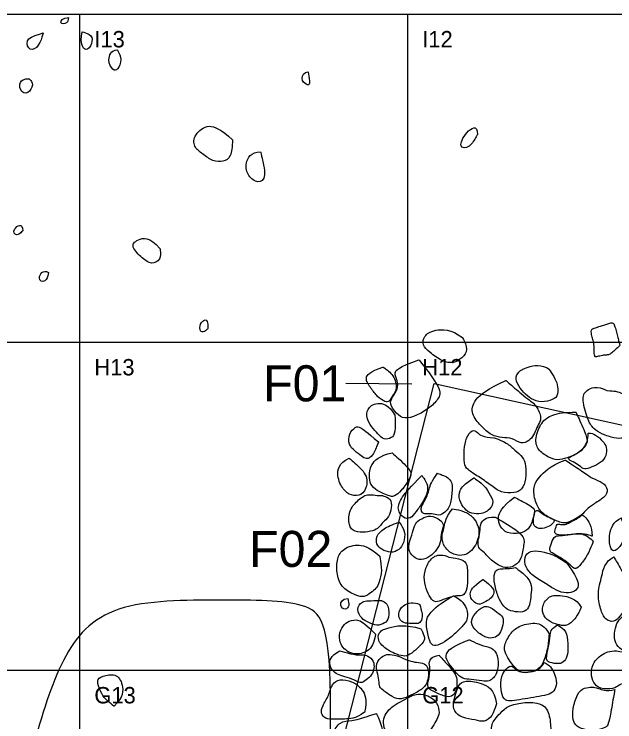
# Model space of a CAD drawing. Extents: x 1 to 19, y 16 to 23.5.
# Drawn here: x 13.8 to 15.632, y 20.842 to 23 of the extents above; entities that cross this region are included whole.
import ezdxf

# ---------------------------------------------------------------- set-up
doc = ezdxf.new("R2010")
doc.units = 0
for name, color, linetype in [('Cobbles n Brick', 7, 'Continuous'), ('Feature Numbers', 7, 'Continuous'), ('House outline', 7, 'Continuous'), ('New Burial', 7, 'Continuous'), ('Packed Marl', 7, 'Continuous'), ('Postholes', 7, 'Continuous'), ('Quadrat Boundary', 7, 'Continuous'), ('Quadrat IDs', 7, 'Continuous')]:
    doc.layers.add(name, color=color, linetype=linetype)

msp = doc.modelspace()

# ---------------------------------------------------------------- linework, layer by layer
at = {"layer": 'Cobbles n Brick'}
for points in [[(13.9652, 22.9894), (13.9477, 22.9894), (13.9345, 22.9699), (13.9638, 22.9699), (13.9652, 22.9894), (13.9652, 22.9894), (13.9652, 22.9894)], [(13.8885, 22.9427), (13.8542, 22.9324), (13.8336, 22.9221), (13.8459, 22.8837), (13.8768, 22.9015), (13.8885, 22.9427), (13.8885, 22.9427), (13.8885, 22.9427)], [(14.0071, 22.9461), (14.0001, 22.9077), (14.0197, 22.8812), (14.0386, 22.9105), (14.0386, 22.937), (14.0071, 22.9461), (14.0071, 22.9461), (14.0071, 22.9461)], [(14.1147, 22.8909), (14.0959, 22.8909), (14.0819, 22.8574), (14.1022, 22.8274), (14.1147, 22.8274), (14.1301, 22.863), (14.1147, 22.8909), (14.1147, 22.8909), (14.1147, 22.8909)], [(14.696, 22.8239), (14.6842, 22.8239), (14.6709, 22.8015), (14.6919, 22.7833), (14.7037, 22.7833), (14.696, 22.8239), (14.696, 22.8239), (14.696, 22.8239)], [(13.8453, 22.8033), (13.8144, 22.8033), (13.8144, 22.7628), (13.8432, 22.7539), (13.8611, 22.7868), (13.8453, 22.8033), (13.8453, 22.8033), (13.8453, 22.8033)], [(14.4662, 22.617), (14.4298, 22.6485), (14.3935, 22.6694), (14.3467, 22.6324), (14.3467, 22.5947), (14.3739, 22.5744), (14.4061, 22.55), (14.4375, 22.55), (14.462, 22.5612), (14.4662, 22.617), (14.4662, 22.617), (14.4662, 22.617)], [(15.2125, 22.6328), (15.2125, 22.666), (15.1752, 22.6403), (15.1528, 22.5905), (15.1892, 22.5905), (15.2125, 22.6328), (15.2125, 22.6328), (15.2125, 22.6328)], [(14.5514, 22.58), (14.5214, 22.58), (14.5018, 22.5437), (14.5123, 22.5053), (14.5444, 22.4822), (14.571, 22.4997), (14.5514, 22.58), (14.5514, 22.58), (14.5514, 22.58)], [(13.826, 22.3392), (13.826, 22.3666), (13.7903, 22.3433), (13.8068, 22.32), (13.826, 22.3392), (13.826, 22.3392), (13.826, 22.3392)], [(14.2446, 22.2855), (14.2125, 22.3231), (14.1721, 22.3129), (14.1536, 22.2924), (14.1933, 22.2534), (14.2173, 22.2356), (14.2487, 22.2506), (14.2446, 22.2855), (14.2446, 22.2855), (14.2446, 22.2855)], [(13.905, 22.2128), (13.8878, 22.2225), (13.8665, 22.1902), (13.8968, 22.1792), (13.905, 22.2128), (13.905, 22.2128), (13.905, 22.2128)], [(14.391, 22.042), (14.391, 22.0632), (14.3835, 22.0728), (14.3657, 22.0564), (14.3657, 22.0304), (14.3807, 22.0304), (14.391, 22.042), (14.391, 22.042), (14.391, 22.042)], [(15.6199, 22.0586), (15.5911, 22.0503), (15.5687, 22.0424), (15.5625, 22.0404), (15.5597, 22.0378), (15.5597, 22.0275), (15.5638, 22.0112), (15.5683, 21.9985), (15.5683, 21.9772), (15.5683, 21.9644), (15.5709, 21.9574), (15.5709, 21.9546), (15.5808, 21.9565), (15.599, 21.9607), (15.6087, 21.9607), (15.6166, 21.9625), (15.6278, 21.9721), (15.6451, 21.9871), (15.6478, 21.9914), (15.644, 22.0004), (15.6409, 22.0138), (15.637, 22.0305), (15.6321, 22.0474), (15.6278, 22.0593), (15.6199, 22.0586), (15.6199, 22.0586), (15.6199, 22.0586)], [(15.1668, 22.0144), (15.1327, 22.0397), (15.0765, 22.0397), (15.0491, 22.0185), (15.0435, 21.9912), (15.0651, 21.9695), (15.1064, 21.9401), (15.14, 21.9344), (15.1668, 21.9514), (15.1859, 21.9762), (15.1668, 22.0144), (15.1668, 22.0144), (15.1668, 22.0144)], [(14.924, 21.9242), (14.8839, 21.9098), (14.8657, 21.8904), (14.8885, 21.8591), (14.9071, 21.8329), (14.9325, 21.8169), (14.9439, 21.8169), (14.9561, 21.8405), (14.9684, 21.8553), (14.9595, 21.9005), (14.924, 21.9242), (14.924, 21.9242), (14.924, 21.9242)], [(15.4315, 21.9177), (15.409, 21.9332), (15.3592, 21.9252), (15.3332, 21.9067), (15.3273, 21.8818), (15.3487, 21.8514), (15.3706, 21.8309), (15.3986, 21.8155), (15.4365, 21.8215), (15.4584, 21.8329), (15.4584, 21.8659), (15.4514, 21.8868), (15.4315, 21.9177), (15.4315, 21.9177), (15.4315, 21.9177)], [(15.2998, 21.8828), (15.244, 21.8579), (15.1991, 21.8235), (15.1926, 21.7801), (15.223, 21.7447), (15.2559, 21.7143), (15.2879, 21.7083), (15.3198, 21.7083), (15.3467, 21.6878), (15.3711, 21.6993), (15.3846, 21.7157), (15.3936, 21.7402), (15.4056, 21.7611), (15.4056, 21.7736), (15.4001, 21.791), (15.3876, 21.811), (15.3711, 21.8235), (15.3517, 21.8379), (15.2998, 21.8828), (15.2998, 21.8828), (15.2998, 21.8828)], [(15.6075, 21.8524), (15.5766, 21.8683), (15.5397, 21.8539), (15.5312, 21.8265), (15.5477, 21.7641), (15.5666, 21.7342), (15.5921, 21.7197), (15.6305, 21.7063), (15.6579, 21.7063), (15.6858, 21.7143), (15.6973, 21.7362), (15.6918, 21.8005), (15.6594, 21.8499), (15.6075, 21.8524), (15.6075, 21.8524), (15.6075, 21.8524)], [(14.9612, 21.7776), (14.9426, 21.8093), (14.9037, 21.8198), (14.8741, 21.7949), (14.8741, 21.77), (14.8889, 21.7417), (14.9101, 21.7197), (14.9274, 21.7003), (14.9515, 21.7079), (14.9629, 21.7214), (14.9612, 21.7776), (14.9612, 21.7776), (14.9612, 21.7776)], [(15.5128, 21.7866), (15.4804, 21.7866), (15.437, 21.7801), (15.407, 21.7571), (15.3866, 21.7058), (15.3956, 21.6709), (15.4285, 21.6489), (15.4564, 21.6385), (15.4853, 21.6469), (15.5198, 21.6599), (15.5387, 21.6783), (15.5497, 21.6948), (15.5437, 21.7212), (15.5128, 21.7866), (15.5128, 21.7866), (15.5128, 21.7866)], [(14.9109, 21.696), (14.8737, 21.7269), (14.8547, 21.7429), (14.8416, 21.7429), (14.8196, 21.7222), (14.8196, 21.6863), (14.8374, 21.6694), (14.8598, 21.6521), (14.8737, 21.642), (14.8936, 21.6504), (14.9109, 21.696), (14.9109, 21.696), (14.9109, 21.696)], [(15.2629, 21.7088), (15.2295, 21.7088), (15.2111, 21.7267), (15.1981, 21.7352), (15.1772, 21.7093), (15.1717, 21.6714), (15.1717, 21.6275), (15.1797, 21.6125), (15.2151, 21.5906), (15.253, 21.5651), (15.2844, 21.5397), (15.3268, 21.5397), (15.3492, 21.5492), (15.3612, 21.5821), (15.3612, 21.625), (15.3527, 21.6499), (15.3258, 21.6709), (15.3033, 21.6933), (15.2629, 21.7088), (15.2629, 21.7088), (15.2629, 21.7088)], [(15.5507, 21.723), (15.5507, 21.7018), (15.5405, 21.6762), (15.5031, 21.6533), (15.4843, 21.6439), (15.5048, 21.6354), (15.5243, 21.6226), (15.5388, 21.6099), (15.5601, 21.6192), (15.589, 21.6311), (15.6069, 21.6533), (15.6069, 21.6805), (15.5975, 21.6958), (15.5728, 21.7205), (15.5507, 21.723), (15.5507, 21.723), (15.5507, 21.723)], [(14.9528, 21.6629), (14.9129, 21.6544), (14.8839, 21.623), (14.8839, 21.5921), (14.8839, 21.5666), (14.9069, 21.5462), (14.9323, 21.5357), (14.9488, 21.5292), (14.9577, 21.5292), (14.9807, 21.5447), (15.0091, 21.5881), (15.0141, 21.6065), (14.9528, 21.6629), (14.9528, 21.6629), (14.9528, 21.6629)], [(14.8216, 21.6464), (14.7892, 21.6315), (14.7822, 21.5896), (14.8031, 21.5492), (14.8276, 21.5312), (14.86, 21.5312), (14.877, 21.5602), (14.877, 21.5996), (14.8216, 21.6464), (14.8216, 21.6464), (14.8216, 21.6464)], [(15.4799, 21.6407), (15.4328, 21.6222), (15.3958, 21.5851), (15.3811, 21.555), (15.3896, 21.5072), (15.4097, 21.4763), (15.4421, 21.4609), (15.4784, 21.4439), (15.5038, 21.457), (15.5308, 21.4725), (15.5463, 21.4902), (15.5625, 21.5041), (15.6026, 21.5265), (15.6126, 21.5504), (15.5964, 21.5736), (15.5625, 21.5836), (15.5362, 21.6044), (15.4799, 21.6407), (15.4799, 21.6407), (15.4799, 21.6407)], [(15.0914, 21.6001), (15.0719, 21.5766), (15.0655, 21.5487), (15.056, 21.5233), (15.041, 21.4983), (15.041, 21.4864), (15.046, 21.4769), (15.0575, 21.4769), (15.0779, 21.4769), (15.1004, 21.4694), (15.1183, 21.4864), (15.1288, 21.4973), (15.1363, 21.5432), (15.1363, 21.5841), (15.0914, 21.6001), (15.0914, 21.6001), (15.0914, 21.6001)], [(15.0435, 21.5931), (15.0081, 21.5587), (14.9797, 21.5262), (14.9657, 21.4888), (14.9872, 21.4614), (15.0086, 21.4614), (15.0246, 21.4814), (15.048, 21.5143), (15.0615, 21.5432), (15.0615, 21.5676), (15.0435, 21.5931), (15.0435, 21.5931), (15.0435, 21.5931)], [(15.2021, 21.5866), (15.1722, 21.5661), (15.1562, 21.5492), (15.1562, 21.5178), (15.1737, 21.4903), (15.1931, 21.4764), (15.2265, 21.4764), (15.2425, 21.4834), (15.2564, 21.4978), (15.2634, 21.5168), (15.241, 21.5512), (15.233, 21.5637), (15.2021, 21.5866), (15.2021, 21.5866), (15.2021, 21.5866)], [(14.9228, 21.5322), (14.8994, 21.5322), (14.8775, 21.5407), (14.846, 21.5168), (14.8191, 21.4854), (14.8191, 21.4395), (14.8376, 21.42), (14.872, 21.42), (14.9014, 21.426), (14.9149, 21.438), (14.9233, 21.4509), (14.9438, 21.4659), (14.9508, 21.4958), (14.9508, 21.5233), (14.9228, 21.5322), (14.9228, 21.5322), (14.9228, 21.5322)], [(15.3253, 21.5272), (15.2854, 21.4963), (15.2724, 21.4644), (15.2814, 21.4375), (15.3008, 21.416), (15.3437, 21.416), (15.3692, 21.428), (15.3821, 21.4584), (15.3871, 21.4829), (15.3871, 21.4958), (15.3253, 21.5272), (15.3253, 21.5272), (15.3253, 21.5272)], [(15.1363, 21.4923), (15.1168, 21.4669), (15.1113, 21.4335), (15.1019, 21.4061), (15.1103, 21.3756), (15.1393, 21.3492), (15.1747, 21.3492), (15.1956, 21.3637), (15.2111, 21.3871), (15.218, 21.4135), (15.218, 21.4355), (15.2001, 21.4684), (15.1717, 21.4854), (15.1363, 21.4923), (15.1363, 21.4923), (15.1363, 21.4923)], [(15.1088, 21.4395), (15.1088, 21.4519), (15.0824, 21.4704), (15.057, 21.4704), (15.0276, 21.4534), (15.0206, 21.4415), (15.0136, 21.4135), (14.9991, 21.3742), (15.0101, 21.3502), (15.035, 21.3333), (15.0625, 21.3422), (15.0844, 21.3602), (15.1009, 21.3871), (15.1009, 21.413), (15.1088, 21.4395), (15.1088, 21.4395), (15.1088, 21.4395)], [(15.3866, 21.4784), (15.3801, 21.4493), (15.3883, 21.4338), (15.4102, 21.4291), (15.4332, 21.4397), (15.4445, 21.4476), (15.4477, 21.4573), (15.4424, 21.4607), (15.4266, 21.468), (15.4176, 21.472), (15.4088, 21.4777), (15.4008, 21.4845), (15.3978, 21.4866), (15.3892, 21.4866), (15.3866, 21.4784), (15.3866, 21.4784), (15.3866, 21.4784)], [(15.5623, 21.4086), (15.5623, 21.439), (15.5394, 21.4728), (15.5288, 21.4728), (15.5233, 21.4656), (15.4918, 21.449), (15.4804, 21.4436), (15.4655, 21.4436), (15.4546, 21.4481), (15.45, 21.4255), (15.446, 21.4138), (15.4752, 21.4103), (15.4967, 21.4138), (15.5319, 21.4181), (15.5623, 21.4086), (15.5623, 21.4086), (15.5623, 21.4086)], [(14.9732, 21.4514), (14.9523, 21.443), (14.9243, 21.4325), (14.9039, 21.4081), (14.9039, 21.3831), (14.9188, 21.3682), (14.9488, 21.3557), (14.9747, 21.3667), (14.9887, 21.3866), (14.9941, 21.424), (14.9732, 21.4514), (14.9732, 21.4514), (14.9732, 21.4514)], [(15.2664, 21.4669), (15.235, 21.4669), (15.221, 21.4465), (15.221, 21.423), (15.2141, 21.3906), (15.2141, 21.3732), (15.234, 21.3597), (15.2564, 21.3313), (15.2978, 21.3073), (15.3293, 21.3183), (15.3472, 21.3382), (15.3537, 21.3826), (15.3592, 21.4121), (15.2664, 21.4669), (15.2664, 21.4669), (15.2664, 21.4669)], [(15.6516, 21.4641), (15.6261, 21.4519), (15.6124, 21.4132), (15.6173, 21.3706), (15.6276, 21.3599), (15.6472, 21.374), (15.6648, 21.4059), (15.6516, 21.4641), (15.6516, 21.4641), (15.6516, 21.4641)], [(15.566, 21.3937), (15.5468, 21.4115), (15.523, 21.4183), (15.4981, 21.4126), (15.4623, 21.4098), (15.446, 21.4098), (15.4351, 21.3785), (15.4308, 21.3622), (15.4491, 21.3525), (15.4812, 21.3339), (15.5007, 21.3155), (15.5124, 21.3058), (15.5265, 21.321), (15.5491, 21.3499), (15.5634, 21.3863), (15.566, 21.3937), (15.566, 21.3937), (15.566, 21.3937)], [(15.4847, 21.3275), (15.4533, 21.3491), (15.4257, 21.3573), (15.3881, 21.3667), (15.3608, 21.3579), (15.3545, 21.33), (15.3658, 21.3008), (15.3981, 21.2769), (15.4423, 21.2506), (15.4668, 21.2355), (15.5004, 21.2355), (15.5176, 21.2453), (15.5252, 21.2682), (15.4847, 21.3275), (15.4847, 21.3275), (15.4847, 21.3275)], [(15.1252, 21.3446), (15.1088, 21.3525), (15.0797, 21.3525), (15.0573, 21.3202), (15.0474, 21.2839), (15.056, 21.2476), (15.0685, 21.2192), (15.085, 21.2047), (15.1061, 21.2146), (15.1401, 21.2269), (15.1589, 21.2269), (15.1708, 21.2269), (15.1826, 21.2469), (15.1826, 21.2846), (15.1826, 21.3248), (15.1668, 21.338), (15.1252, 21.3446), (15.1252, 21.3446), (15.1252, 21.3446)], [(15.6288, 21.3457), (15.6006, 21.3303), (15.5922, 21.2831), (15.5778, 21.237), (15.5874, 21.1847), (15.6018, 21.1529), (15.6294, 21.1449), (15.6477, 21.1629), (15.6641, 21.1905), (15.6753, 21.2286), (15.6753, 21.2549), (15.6605, 21.2908), (15.6288, 21.3457), (15.6288, 21.3457), (15.6288, 21.3457)], [(15.3284, 21.313), (15.3021, 21.3075), (15.2732, 21.3136), (15.261, 21.2914), (15.2663, 21.2518), (15.2789, 21.2139), (15.2977, 21.1872), (15.3197, 21.1784), (15.3532, 21.1753), (15.3711, 21.1888), (15.3752, 21.2233), (15.3786, 21.2509), (15.373, 21.2788), (15.3284, 21.313), (15.3284, 21.313), (15.3284, 21.313)], [(15.2295, 21.2766), (15.1965, 21.2535), (15.1866, 21.2311), (15.1978, 21.21), (15.2176, 21.1975), (15.2341, 21.2074), (15.2519, 21.2166), (15.2638, 21.2311), (15.2638, 21.2502), (15.2295, 21.2766), (15.2295, 21.2766), (15.2295, 21.2766)], [(14.8171, 21.2186), (14.8, 21.2186), (14.7901, 21.1942), (14.8112, 21.1816), (14.8231, 21.1961), (14.8171, 21.2186), (14.8171, 21.2186), (14.8171, 21.2186)], [(14.9207, 21.212), (14.8838, 21.212), (14.8587, 21.212), (14.8429, 21.1856), (14.8587, 21.1559), (14.8805, 21.1453), (14.9062, 21.1335), (14.9313, 21.1434), (14.9431, 21.1559), (14.9431, 21.2008), (14.9207, 21.212), (14.9207, 21.212), (14.9207, 21.212)], [(15.037, 21.1999), (15.019, 21.2094), (14.9805, 21.1999), (14.9702, 21.1696), (14.977, 21.1512), (14.9907, 21.1422), (15.0198, 21.1422), (15.0284, 21.1422), (15.0361, 21.1422), (15.0481, 21.1601), (15.037, 21.1999), (15.037, 21.1999), (15.037, 21.1999)], [(15.1401, 21.2269), (15.0973, 21.2029), (15.0652, 21.173), (15.0541, 21.1503), (15.0618, 21.1041), (15.0721, 21.0737), (15.09, 21.0737), (15.1191, 21.0899), (15.1495, 21.1152), (15.1769, 21.1452), (15.1825, 21.1559), (15.1825, 21.1875), (15.1636, 21.2136), (15.1401, 21.2269), (15.1401, 21.2269), (15.1401, 21.2269)], [(15.5295, 21.1922), (15.5135, 21.2198), (15.4646, 21.2289), (15.431, 21.2289), (15.4078, 21.1944), (15.4128, 21.164), (15.4367, 21.1442), (15.464, 21.1376), (15.4872, 21.1329), (15.5145, 21.1596), (15.5295, 21.1922), (15.5295, 21.1922), (15.5295, 21.1922)], [(15.7128, 21.2097), (15.683, 21.1808), (15.6583, 21.1667), (15.6403, 21.151), (15.6301, 21.1199), (15.6301, 21.0885), (15.6439, 21.0654), (15.6734, 21.0529), (15.6968, 21.0529), (15.7144, 21.0683), (15.7144, 21.0888), (15.7292, 21.1225), (15.7449, 21.1603), (15.75, 21.1863), (15.7128, 21.2097), (15.7128, 21.2097), (15.7128, 21.2097)], [(15.2717, 21.177), (15.2506, 21.1961), (15.2288, 21.1961), (15.2057, 21.1744), (15.1886, 21.1447), (15.2084, 21.1176), (15.2407, 21.0972), (15.2645, 21.0972), (15.2803, 21.1084), (15.2922, 21.1387), (15.2922, 21.1632), (15.2717, 21.177), (15.2717, 21.177), (15.2717, 21.177)], [(14.9021, 21.1096), (14.873, 21.1392), (14.8499, 21.1571), (14.82, 21.1503), (14.802, 21.1379), (14.7887, 21.1058), (14.7956, 21.0775), (14.8097, 21.0608), (14.8315, 21.0489), (14.8589, 21.0489), (14.8794, 21.0596), (14.894, 21.0737), (14.9021, 21.1096), (14.9021, 21.1096), (14.9021, 21.1096)], [(15.0404, 21.1259), (14.9942, 21.1409), (14.9304, 21.1289), (14.9098, 21.1143), (14.9098, 21.0899), (14.9201, 21.0767), (14.9385, 21.0621), (14.9514, 21.054), (14.9817, 21.0424), (15.001, 21.0424), (15.0237, 21.0613), (15.0455, 21.081), (15.0549, 21.0972), (15.0404, 21.1259), (15.0404, 21.1259), (15.0404, 21.1259)], [(15.4313, 21.1109), (15.419, 21.1349), (15.3899, 21.1486), (15.3349, 21.1341), (15.3125, 21.112), (15.2918, 21.0734), (15.2974, 21.05), (15.3134, 21.0251), (15.3257, 21.0089), (15.3441, 20.9924), (15.3631, 20.9924), (15.4025, 21.0013), (15.4157, 21.0259), (15.4288, 21.0726), (15.4313, 21.1109), (15.4313, 21.1109), (15.4313, 21.1109)], [(15.4565, 21.1377), (15.4352, 21.1249), (15.4352, 21.1064), (15.431, 21.0732), (15.4196, 21.0307), (15.431, 21.0234), (15.4629, 21.0173), (15.4791, 21.0268), (15.4886, 21.0458), (15.4886, 21.0807), (15.4858, 21.121), (15.4565, 21.1377), (15.4565, 21.1377), (15.4565, 21.1377)], [(15.1879, 21.0926), (15.1398, 21.0734), (15.116, 21.0556), (15.116, 21.0319), (15.1351, 21.0094), (15.1483, 20.9903), (15.1675, 20.9725), (15.1919, 20.9725), (15.2288, 20.9659), (15.2493, 20.9659), (15.2625, 20.9771), (15.2704, 20.9876), (15.2796, 21.0246), (15.2678, 21.0629), (15.2427, 21.0728), (15.2302, 21.0728), (15.1879, 21.0926), (15.1879, 21.0926), (15.1879, 21.0926)], [(14.7926, 21.0587), (14.7639, 21.0437), (14.7587, 21.0142), (14.7746, 20.9941), (14.7891, 20.9847), (14.8148, 20.9791), (14.8443, 20.9667), (14.8568, 20.959), (14.873, 20.9692), (14.8919, 20.9859), (14.8978, 21.0061), (14.8978, 21.027), (14.8786, 21.0463), (14.861, 21.0463), (14.8392, 21.0463), (14.7926, 21.0587), (14.7926, 21.0587), (14.7926, 21.0587)], [(15.6875, 21.0484), (15.6407, 21.0606), (15.6105, 21.0606), (15.5662, 21.0304), (15.5573, 20.9881), (15.5669, 20.9618), (15.5842, 20.9419), (15.6304, 20.9419), (15.6439, 20.9554), (15.6644, 20.9624), (15.674, 20.9708), (15.674, 20.9868), (15.6875, 21.0484), (15.6875, 21.0484), (15.6875, 21.0484)], [(14.9997, 21.0309), (14.9655, 21.0459), (14.9325, 21.054), (14.9043, 21.0257), (14.9043, 20.9988), (14.9128, 20.9761), (14.9128, 20.9508), (14.921, 20.941), (14.9543, 20.9166), (14.9787, 20.9093), (15.0117, 20.9234), (15.0472, 20.9431), (15.0562, 20.9568), (15.0639, 20.9752), (15.0639, 21.0103), (15.0459, 21.0236), (15.0207, 21.0236), (14.9997, 21.0309), (14.9997, 21.0309), (14.9997, 21.0309)], [(15.0956, 21.0459), (15.0733, 21.0416), (15.0622, 21.0232), (15.0703, 21.0082), (15.0643, 20.9692), (15.0571, 20.9474), (15.0806, 20.9333), (15.1213, 20.9162), (15.1384, 20.9213), (15.1499, 20.9389), (15.1499, 20.9624), (15.1499, 20.9825), (15.1333, 21.0043), (15.0956, 21.0459), (15.0956, 21.0459), (15.0956, 21.0459)], [(15.4163, 21.0231), (15.4046, 21.0023), (15.3785, 20.9947), (15.3534, 20.9922), (15.3361, 20.9967), (15.3239, 21.0089), (15.3127, 21.0163), (15.2869, 20.9914), (15.2828, 20.951), (15.2886, 20.9142), (15.3067, 20.9041), (15.3303, 20.9087), (15.3676, 20.9137), (15.4006, 20.9198), (15.4341, 20.9257), (15.4503, 20.9396), (15.4564, 20.9658), (15.4427, 21.0036), (15.4282, 21.0175), (15.4163, 21.0231), (15.4163, 21.0231), (15.4163, 21.0231)], [(14.1048, 20.8901), (14.1329, 20.917), (14.1329, 20.9593), (14.1109, 20.9917), (14.0668, 20.9813), (14.0497, 20.9703), (14.0638, 20.9336), (14.0772, 20.9115), (14.1048, 20.8901), (14.1048, 20.8901), (14.1048, 20.8901)], [(14.8678, 20.8713), (14.8787, 20.9095), (14.8612, 20.9455), (14.8305, 20.9672), (14.7912, 20.9743), (14.769, 20.9592), (14.76, 20.9233), (14.7392, 20.8897), (14.734, 20.8689), (14.7482, 20.8504), (14.7775, 20.8504), (14.8371, 20.8504), (14.8678, 20.8713), (14.8678, 20.8713), (14.8678, 20.8713)], [(15.2713, 20.8977), (15.2652, 20.9422), (15.2206, 20.9637), (15.173, 20.9694), (15.1546, 20.9555), (15.148, 20.9335), (15.1393, 20.9033), (15.1393, 20.8747), (15.1654, 20.8537), (15.2073, 20.8486), (15.2334, 20.8404), (15.258, 20.8583), (15.2713, 20.8977), (15.2713, 20.8977), (15.2713, 20.8977)], [(15.6314, 20.9407), (15.6054, 20.9342), (15.5769, 20.9478), (15.5639, 20.9478), (15.5392, 20.9478), (15.5158, 20.9296), (15.5028, 20.8797), (15.5028, 20.8478), (15.5139, 20.8277), (15.5457, 20.8167), (15.5775, 20.8167), (15.6048, 20.8245), (15.6119, 20.8349), (15.6184, 20.8641), (15.6314, 20.9407), (15.6314, 20.9407), (15.6314, 20.9407)], [(15.0163, 20.9235), (14.9694, 20.9001), (14.9449, 20.8834), (14.9304, 20.863), (14.9234, 20.841), (14.933, 20.8094), (14.9483, 20.792), (14.9635, 20.7819), (14.9925, 20.7819), (15.0219, 20.7901), (15.0464, 20.7901), (15.0631, 20.8065), (15.0806, 20.8351), (15.0921, 20.854), (15.0984, 20.8752), (15.0865, 20.909), (15.0464, 20.9306), (15.0163, 20.9235), (15.0163, 20.9235), (15.0163, 20.9235)], [(15.3809, 20.9018), (15.3128, 20.9018), (15.279, 20.8649), (15.2519, 20.8363), (15.258, 20.7928), (15.28, 20.7723), (15.3123, 20.7615), (15.3358, 20.7446), (15.3747, 20.7446), (15.4008, 20.7523), (15.4213, 20.7677), (15.4367, 20.7974), (15.4367, 20.8486), (15.4213, 20.8957), (15.3809, 20.9018), (15.3809, 20.9018), (15.3809, 20.9018)], [(14.9047, 20.8679), (14.8551, 20.8519), (14.83, 20.8452), (14.7922, 20.8452), (14.7695, 20.807), (14.7766, 20.7677), (14.7936, 20.7559), (14.8196, 20.7559), (14.8541, 20.7559), (14.8858, 20.7672), (14.909, 20.7776), (14.9236, 20.7989), (14.9236, 20.8259), (14.9047, 20.8679), (14.9047, 20.8679), (14.9047, 20.8679)]]:
    msp.add_open_spline(points, degree=3, dxfattribs=at)
at = {"layer": 'House outline'}
for p, q in [((14.1027, 18.0395), (15.0805, 21.8743)), ((15.0805, 21.8743), (17.648, 21.3034))]:
    msp.add_line(p, q, dxfattribs=at)
at = {"layer": 'New Burial'}
msp.add_line((14.8111, 21.8745), (15.0125, 21.8727), dxfattribs=at)
at = {"layer": 'Packed Marl'}
msp.add_open_spline([(16.9078, 18.545), (16.9078, 18.2878), (16.7846, 18.111), (16.6238, 17.7734), (16.4148, 17.7734), (15.8468, 17.7734), (15.2145, 17.7734), (14.8127, 17.7734), (14.6251, 17.618), (14.6427, 17.4819), (14.7537, 17.3501), (14.7537, 17.1572), (15.0538, 17.1572), (15.67, 17.1572), (15.9915, 17.1572), (16.163, 17.1572), (15.9969, 17.0661), (15.3217, 16.8946), (14.9734, 16.8946), (14.5447, 16.8946), (13.9714, 17.0393), (13.3712, 17.3715), (13.1355, 17.6448), (13.2319, 17.7788), (13.2319, 18.0789), (13.173, 18.3843), (13.173, 18.6576), (13.3712, 19.1505), (13.5481, 19.7668), (13.7571, 20.4044), (13.8589, 20.7741), (13.9392, 21.0474), (14.0839, 21.2135), (14.4429, 21.2135), (14.7109, 21.2135), (14.7859, 21.1117), (14.7323, 19.89), (14.3893, 18.8773), (14.1697, 18.5075), (14.2607, 18.0628), (14.9413, 17.9235), (15.0592, 18.5933), (15.2253, 19.3327), (15.3056, 20.0079), (15.7611, 19.8525), (16.1308, 19.3167), (16.3612, 18.9416), (16.7042, 19.0434), (16.9239, 19.0434), (16.9078, 18.545), (16.9078, 18.545), (16.9078, 18.545)], degree=3, dxfattribs=at)
at = {"layer": 'Postholes'}
for points in [[(15.0341, 21.9464), (14.9704, 21.9228), (14.9564, 21.9069), (14.9704, 21.8827), (14.9704, 21.8566), (14.9545, 21.8336), (14.9424, 21.8133), (14.9659, 21.7814), (14.9895, 21.7642), (15.0264, 21.775), (15.0647, 21.7973), (15.0946, 21.826), (15.1054, 21.8559), (15.0341, 21.9464), (15.0341, 21.9464), (15.0341, 21.9464)], [(14.915, 21.3472), (14.8797, 21.3775), (14.845, 21.3864), (14.7976, 21.3687), (14.7831, 21.3365), (14.7831, 21.2917), (14.7995, 21.2482), (14.8431, 21.2273), (14.8683, 21.221), (14.8873, 21.2362), (14.9043, 21.2488), (14.9131, 21.2658), (14.9226, 21.3024), (14.915, 21.3472), (14.915, 21.3472), (14.915, 21.3472)]]:
    msp.add_open_spline(points, degree=3, dxfattribs=at)
at = {"layer": 'Quadrat Boundary'}
for p, q in [((10, 23), (19, 23)), ((10, 22), (19, 22)), ((10, 21), (19, 21))]:
    msp.add_line(p, q, dxfattribs=at)
for points in [[(14, 16), (14, 23), (14, 23)], [(15, 16), (15, 23), (15, 23)]]:
    msp.add_lwpolyline(points, dxfattribs=at)

# ---------------------------------------------------------------- texts
at = {"layer": 'Feature Numbers'}
for s, p in [('F01', (14.5594, 21.8195)), ('F02', (14.5165, 21.3147))]:
    msp.add_text(s, height=0.11, dxfattribs=at).set_placement(p)
at = {"layer": 'Quadrat IDs'}
for s, p in [('I13', (14.0444, 22.8986)), ('I12', (15.0444, 22.8986)), ('H13', (14.0444, 21.8986)), ('H12', (15.0444, 21.8986)), ('G13', (14.0444, 20.8986)), ('G12', (15.0444, 20.8986))]:
    msp.add_text(s, height=0.05, dxfattribs=at).set_placement(p)

doc.saveas('drawing.dxf')
